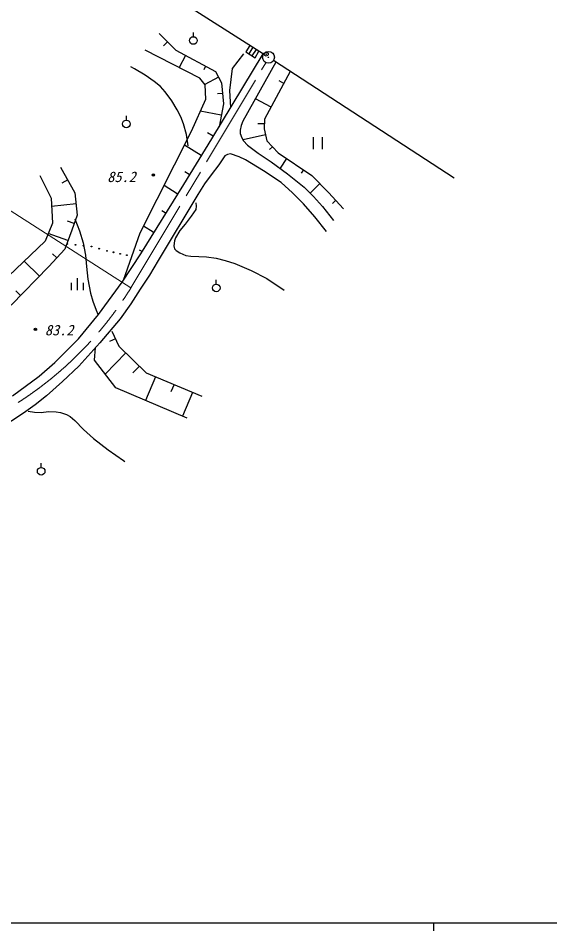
# Model space of a CAD drawing. Units: millimetres, scale not verified. Extents: x 40000 to 680000, y 20000 to 380000.
# Drawn here: x 315780 to 382615, y 204000 to 318785 of the extents above; entities that cross this region are included whole.
import ezdxf
from ezdxf.enums import TextEntityAlignment as Align

# ---------------------------------------------------------------- set-up
doc = ezdxf.new("R2010")
doc.units = ezdxf.units.MM
doc.header["$LTSCALE"] = 1000
doc.header["$PDMODE"] = 32
doc.header["$PDSIZE"] = 500
doc.linetypes.add('CHAIN', pattern=[18.5, 12, -1.5, 3.5, -1.5])
for name, color, linetype, lineweight in [('M-BGD', 7, 'Continuous', 25), ('M-BMK', 2, 'CHAIN', 13), ('M-BMK-OTRS', 5, 'Continuous', 25), ('M-BMK-SRVR', 3, 'Continuous', 25), ('M-STR-HTXT', 7, 'Continuous', 13), ('M-TTL-BAND', 7, 'Continuous', 25)]:
    doc.layers.add(name, color=color, linetype=linetype, lineweight=lineweight)
doc.layers.add('M-OTRS', color=6, linetype='Continuous')
doc.styles.add('ＭＳ ゴシック', font='')
doc.styles.get('ＭＳ ゴシック').set_extended_font_data('MS Gothic')

msp = doc.modelspace()

# ---------------------------------------------------------------- linework, layer by layer
at = {"layer": 'M-BGD'}
for p, q in [((333520, 316860), (335576, 314756)), ((337809, 316467), (337809, 317007)), ((334548, 315808), (334053, 315324)), ((338619, 311261), (331743, 314787)), ((335576, 314756), (340596, 312079)), ((344903, 315373), (344414, 314555)), ((344414, 314555), (345588, 313795)), ((345265, 315141), (344794, 314309)), ((345684, 314873), (345167, 314068)), ((345588, 313795), (346043, 314643)), ((336831, 314087), (336031, 312588)), ((340104, 303625), (346562, 314311)), ((344110, 314302), (342700, 312461)), ((339341, 312748), (339108, 312311)), ((342700, 312461), (342341, 309688)), ((348166, 313273), (344023, 305853)), ((339287, 310405), (338619, 311261)), ((340967, 311373), (339239, 310466)), ((340596, 312079), (341337, 310668)), ((349992, 312083), (346755, 306107)), ((339357, 308602), (339287, 310405)), ((341337, 310668), (341571, 307999)), ((349183, 310589), (348604, 310903)), ((341454, 309334), (340818, 309278)), ((342341, 309688), (342489, 307572)), ((337555, 304581), (339357, 308602)), ((341571, 307999), (341024, 305147)), ((347565, 307601), (345595, 308667)), ((329371, 305971), (329371, 306511)), ((341297, 306573), (338673, 307076)), ((346737, 305490), (345897, 305516)), ((346755, 306107), (346718, 304874)), ((331123, 291798), (337555, 304581)), ((340273, 303941), (339568, 304380)), ((346718, 304874), (347054, 303380)), ((336601, 297859), (340104, 303625)), ((346886, 304127), (344064, 303492)), ((347054, 303380), (348474, 301848)), ((352882, 303835), (352882, 302335)), ((354022, 302335), (354022, 303835)), ((338772, 301529), (336676, 302834)), ((347764, 302614), (347381, 302259)), ((348474, 301848), (352681, 298989)), ((349526, 301133), (348701, 299919)), ((321103, 300063), (322909, 296831)), ((351629, 299704), (351362, 299310)), ((318489, 299017), (319915, 296165)), ((322006, 298447), (321248, 298023)), ((337270, 299117), (336707, 299468)), ((352681, 298989), (354810, 296860)), ((331177, 289147), (336601, 297859)), ((335769, 296705), (334111, 297737)), ((353680, 297943), (352469, 296786)), ((319915, 296165), (320105, 293028)), ((322909, 296831), (323195, 294027)), ((354810, 296860), (356678, 294805)), ((323052, 295429), (319979, 295116)), ((355679, 295851), (355291, 295481)), ((323195, 294027), (322529, 292125)), ((334268, 294293), (333836, 294562)), ((320105, 293028), (319154, 290747)), ((322803, 292957), (321976, 293260)), ((322018, 290818), (319560, 291720)), ((322529, 292125), (321626, 289749)), ((329013, 285852), (331123, 291798)), ((332766, 291882), (331547, 292641)), ((319154, 290747), (314544, 286326)), ((321626, 289749), (319630, 287562)), ((331265, 289470), (331027, 289618)), ((318441, 286350), (316527, 288227)), ((320628, 288655), (320066, 289168)), ((328827, 285568), (331177, 289147)), ((319630, 287562), (314877, 282714)), ((323188, 286083), (323188, 284583)), ((340683, 285337), (340683, 285877)), ((322438, 285483), (322438, 284583)), ((323938, 285483), (323938, 284583)), ((325870, 281539), (328827, 285568)), ((316065, 283926), (315463, 284517)), ((323363, 278449), (325870, 281539)), ((327552, 279403), (328445, 277527)), ((320387, 275495), (323363, 278449)), ((327999, 278465), (327247, 278107)), ((325364, 275786), (325498, 277349)), ((329305, 276690), (326714, 274030)), ((328445, 277527), (331884, 274178)), ((318426, 273749), (320387, 275495)), ((328043, 272303), (325364, 275786)), ((331024, 275015), (330202, 274171)), ((315056, 271272), (318426, 273749)), ((333045, 273687), (331782, 270703)), ((331884, 274178), (338850, 271231)), ((337019, 268462), (328043, 272303)), ((335367, 272704), (334987, 271806)), ((337689, 271722), (336418, 268719)), ((318660, 262285), (318660, 262825))]:
    msp.add_line(p, q, dxfattribs=at)
for points in [[(337166, 302751), (336924, 304143), (336580, 305498), (336233, 306384), (335771, 307270), (335094, 308383), (334275, 309518), (333647, 310185), (332881, 310832), (331756, 311612), (330380, 312429), (329930, 312684)], [(344023, 305853), (343796, 305287), (343673, 304705), (343695, 304303), (343880, 303725), (344100, 303365), (344616, 302817), (345939, 301819), (347593, 300712), (349632, 299228), (351742, 297542), (352922, 296374), (354046, 295105), (355440, 293341)], [(354551, 291939), (353065, 293824), (351664, 295438), (350277, 296828), (348841, 298110), (346628, 299593), (344368, 300977), (343556, 301371), (342467, 301726), (342099, 301666), (341766, 301480), (341010, 300330), (340025, 299070), (339214, 297969), (338362, 296615), (333356, 288295), (332277, 286458), (331120, 284690), (329955, 282876), (328608, 280995), (326020, 277952), (323382, 275015), (321359, 273077), (319328, 271275), (317923, 270158), (316452, 269120), (313508, 267175)], [(338105, 295552), (338160, 295147), (338092, 294734), (337530, 293877), (336754, 292901), (336091, 292079), (335537, 291162), (335409, 290784), (335346, 290163), (335447, 289776), (335628, 289556), (336097, 289262), (336839, 288960), (337491, 288848), (338492, 288818), (339458, 288776), (340649, 288611), (341816, 288332), (343030, 287930), (345051, 287047), (347023, 286062), (349221, 284562)], [(322908, 293554), (323481, 292052), (323948, 290525), (324220, 288985), (324373, 287561), (324543, 285960), (324849, 284190), (325140, 283176), (325579, 282059), (325789, 281575)], [(317035, 269353), (317830, 269221), (318653, 269196), (319567, 269297), (320568, 269291), (321100, 269202), (321860, 268939), (322294, 268689), (322908, 268180), (323968, 267074), (325244, 265909), (327090, 264495), (329014, 263148), (329197, 263024)]]:
    msp.add_lwpolyline(points, dxfattribs=at)
for centre, radius in [((337809, 315987), 480), ((329371, 305491), 480), ((332770, 299079), 150), ((332770, 299079), 90), ((332770, 299079), 30), ((321958, 290404), 50), ((322971, 290294), 50), ((323984, 290184), 50), ((324996, 290074), 50), ((325965, 289803), 50), ((326934, 289533), 50), ((327765, 289347), 50), ((328595, 289162), 50), ((329426, 288977), 50), ((340683, 284857), 480), ((317946, 279657), 150), ((317946, 279657), 90), ((317946, 279657), 30), ((318660, 261805), 480)]:
    msp.add_circle(centre, radius, dxfattribs=at)
at = {"layer": 'M-BMK'}
msp.add_line((329940, 284853), (346922, 313196), dxfattribs=at)
msp.add_arc((291173, 308818), 45576, 302.67735, 328.27764, dxfattribs=at)
at = {"layer": 'M-BMK-OTRS'}
for p, q in [((346616, 314276), (325363, 327886)), ((370608, 298649), (347876, 313462))]:
    msp.add_line(p, q, dxfattribs=at)
at = {"layer": 'M-BMK-SRVR'}
for radius in [750, 30]:
    msp.add_circle((347248, 313871), radius, dxfattribs=at)
at = {"layer": 'M-OTRS'}
msp.add_point((346962, 314275), dxfattribs=at)
at = {"layer": 'M-STR-HTXT'}
msp.add_line((329940, 284853), (303677, 301676), dxfattribs=at)
at = {"layer": 'M-TTL-BAND'}
for p, q in [((40000, 205000), (579000, 205000)), ((368000, 205000), (368000, 204000))]:
    msp.add_line(p, q, dxfattribs=at)

# ---------------------------------------------------------------- texts
at = {"layer": 'M-BGD', "style": 'ＭＳ ゴシック', "oblique": 15}
for s, p in [('85.2', (326977, 297783)), ('83.2', (319138, 278501))]:
    msp.add_text(s, height=1320, dxfattribs=at).set_placement(p, align=Align.BOTTOM_LEFT)

doc.saveas('drawing.dxf')
